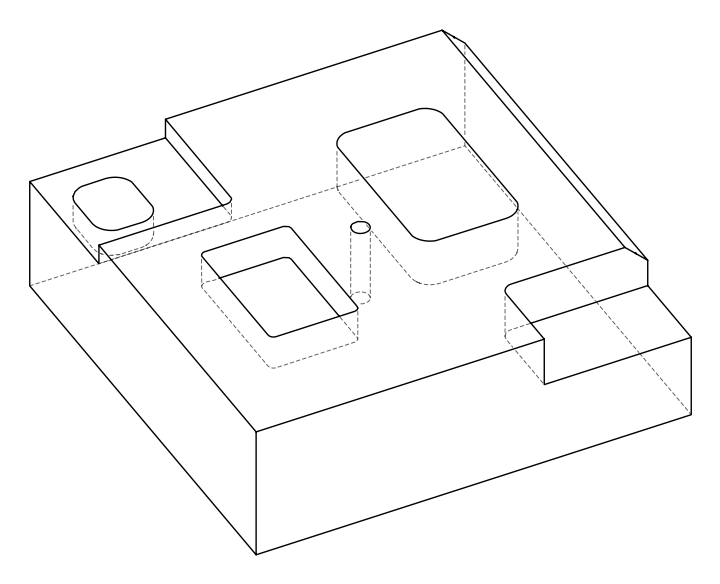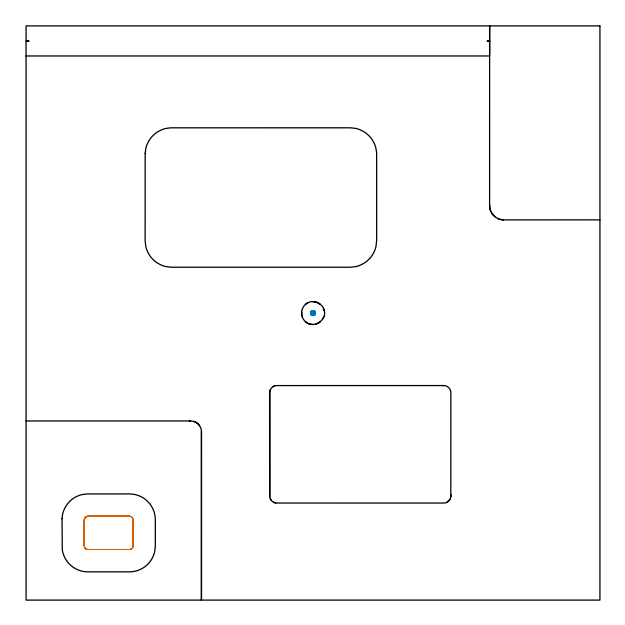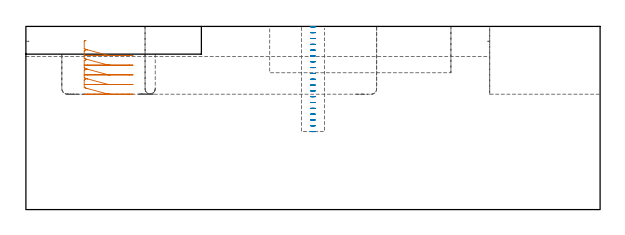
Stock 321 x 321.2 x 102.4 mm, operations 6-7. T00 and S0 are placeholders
(PLAN: 7 operations, 5 tool changes, 126.3 min)
(1 AREA_MILL | FG_CHAMFER_SURFACE | UGT0205_001 | 12.79 min | 37653 mm3)
(2 MILL_CORNER_NOTCH_RECTANGULAR | CORNER_NOTCH_RECTANGULAR | NXT0201_011 | Follow Part, ap 3, ae 75% | 24.66 min | 252156 mm3)
(3 MILL_CORNER_NOTCH_RECTANGULAR_1 | CORNER_NOTCH_RECTANGULAR_1 | NXT0201_010 | Follow Part, ap 2.5, ae 75% | 22.94 min | 152250 mm3)
(4 MILL_RECTANGULAR_POCKET | POCKET_RECTANGULAR_STRAIGHT | NXT0201_008 | Follow Part, ap 1.5, ae 75% | 53.15 min | 172074 mm3)
(5 MILL_RECTANGULAR_POCKET_1 | POCKET_RECTANGULAR_STRAIGHT_1 | NXT0201_007 | Follow Part, ap 6.25, ae 75% | 10.2 min | 374717 mm3)
(6 MILL_RECTANGULAR_POCKET_2 | POCKET_RECTANGULAR_STRAIGHT_2 | NXT0201_007 | Follow Part, ap 6.25, ae 75% | 1.56 min | 46600 mm3)
(7 MILL_BLIND_HOLE_FROM_SOLID_MATERIAL | STEP1POCKET | NXT0201_010 | Spiral | 1.03 min | 7579 mm3)
(TOOL UGT0205_001 | Chamfer Mill 20 x 3 x 45 deg. | D20 FL50 Z2)
(TOOL NXT0201_011 | ENDMILL 12mm [2P460-1200-NA 1630] | D12 FL38 Z6)
(TOOL NXT0201_010 | ENDMILL 10mm [2P460-1000-NA 1630] | D10 FL30 Z6)
(TOOL NXT0201_008 | ENDMILL 6mm [2P460-0600-NA 1630] | D6 FL26 Z6)
(TOOL NXT0201_007 | ENDMILL 25mm [R216.25-25050GCK54P 1620] | D25 R3 FL54 Z5)
(OP 6 MILL_RECTANGULAR_POCKET_2)
G17 G21 G94 G90
T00 M6
G54
G17 G0 G90 X33.567 Y46.61 S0 M3
G43 Z112.4 H1
Z94.571
G94 G1 X33.457 Y46.547 Z94.537 F250.
X33.182 Y46.318 Z94.442
X32.953 Y46.043 Z94.346
X32.776 Y45.732 Z94.25
X32.657 Y45.395 Z94.154
X32.6 Y45.042 Z94.058
Y30.158 Z90.07
X32.657 Y29.805 Z89.974
X32.776 Y29.468 Z89.878
X32.953 Y29.157 Z89.783
X33.182 Y28.882 Z89.687
X33.457 Y28.653 Z89.591
X33.768 Y28.476 Z89.495
X34.105 Y28.357 Z89.399
X34.458 Y28.3 Z89.303
X34.6 Z89.265
X46.2 Z86.157
X57.8 F500.
G3 X59.8 Y30.3 R2.
G1 Y44.9
G3 X57.8 Y46.9 R2.
G1 X34.6
G3 X32.6 Y44.9 R2.
G1 Y30.3
G3 X34.6 Y28.3 R2.
G1 X46.2
X47.2
G0 X33.567 Y46.61 Z89.157
G1 X33.457 Y46.547 Z89.123 F250.
X33.182 Y46.318 Z89.027
X32.953 Y46.043 Z88.931
X32.776 Y45.732 Z88.836
X32.657 Y45.395 Z88.74
X32.6 Y45.042 Z88.644
Y30.158 Z84.656
X32.657 Y29.805 Z84.56
X32.776 Y29.468 Z84.464
X32.953 Y29.157 Z84.368
X33.182 Y28.882 Z84.272
X33.457 Y28.653 Z84.177
X33.768 Y28.476 Z84.081
X34.105 Y28.357 Z83.985
X34.458 Y28.3 Z83.889
X34.6 Z83.851
X46.2 Z80.743
X57.8 F500.
G3 X59.8 Y30.3 R2.
G1 Y44.9
G3 X57.8 Y46.9 R2.
G1 X34.6
G3 X32.6 Y44.9 R2.
G1 Y30.3
G3 X34.6 Y28.3 R2.
G1 X46.2
X47.2
G0 X33.567 Y46.61 Z83.743
G1 X33.457 Y46.547 Z83.709 F250.
X33.182 Y46.318 Z83.613
X32.953 Y46.043 Z83.517
X32.776 Y45.732 Z83.421
X32.657 Y45.395 Z83.325
X32.6 Y45.042 Z83.23
Y30.158 Z79.242
X32.657 Y29.805 Z79.146
X32.776 Y29.468 Z79.05
X32.953 Y29.157 Z78.954
X33.182 Y28.882 Z78.858
X33.457 Y28.653 Z78.762
X33.768 Y28.476 Z78.666
X34.105 Y28.357 Z78.571
X34.458 Y28.3 Z78.475
X34.6 Z78.437
X46.2 Z75.329
X57.8 F500.
G3 X59.8 Y30.3 R2.
G1 Y44.9
G3 X57.8 Y46.9 R2.
G1 X34.6
G3 X32.6 Y44.9 R2.
G1 Y30.3
G3 X34.6 Y28.3 R2.
G1 X46.2
X47.2
G0 X33.567 Y46.61 Z78.329
G1 X33.457 Y46.547 Z78.295 F250.
X33.182 Y46.318 Z78.199
X32.953 Y46.043 Z78.103
X32.776 Y45.732 Z78.007
X32.657 Y45.395 Z77.911
X32.6 Y45.042 Z77.815
Y30.158 Z73.827
X32.657 Y29.805 Z73.732
X32.776 Y29.468 Z73.636
X32.953 Y29.157 Z73.54
X33.182 Y28.882 Z73.444
X33.457 Y28.653 Z73.348
X33.768 Y28.476 Z73.252
X34.105 Y28.357 Z73.156
X34.458 Y28.3 Z73.06
X34.6 Z73.022
X46.2 Z69.914
X57.8 F500.
G3 X59.8 Y30.3 R2.
G1 Y44.9
G3 X57.8 Y46.9 R2.
G1 X34.6
G3 X32.6 Y44.9 R2.
G1 Y30.3
G3 X34.6 Y28.3 R2.
G1 X46.2
X47.2
G0 X33.567 Y46.61 Z72.914
G1 X33.457 Y46.547 Z72.88 F250.
X33.182 Y46.318 Z72.784
X32.953 Y46.043 Z72.689
X32.776 Y45.732 Z72.593
X32.657 Y45.395 Z72.497
X32.6 Y45.042 Z72.401
Y30.158 Z68.413
X32.657 Y29.805 Z68.317
X32.776 Y29.468 Z68.221
X32.953 Y29.157 Z68.125
X33.182 Y28.882 Z68.03
X33.457 Y28.653 Z67.934
X33.768 Y28.476 Z67.838
X34.105 Y28.357 Z67.742
X34.458 Y28.3 Z67.646
X34.6 Z67.608
X46.2 Z64.5
X57.8 F500.
G3 X59.8 Y30.3 R2.
G1 Y44.9
G3 X57.8 Y46.9 R2.
G1 X34.6
G3 X32.6 Y44.9 R2.
G1 Y30.3
G3 X34.6 Y28.3 R2.
G1 X46.2
X47.2
G0 Z112.4
M5
M2
(OP 7 MILL_BLIND_HOLE_FROM_SOLID_MATERIAL)
G17 G21 G94 G90
T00 M6
G54
G17 G0 G90 X160.5 Y160.6 S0 M3
G43 Z112.4 H1
Z102.147
G94 G3 X161.134 Y161.366 R0.645 F250.
X160.238 Y161.975 R0.766
X159.125 Y160.338 R1.4
X160.238 Y161.975 R-1.4
X159.681 Y161.156 R0.7
X160.5 Y160.6 R0.7
G0 Z98.895
G3 X161.134 Y161.366 R0.645
X160.238 Y161.975 R0.766
X159.125 Y160.338 R1.4
X160.238 Y161.975 R-1.4
X159.681 Y161.156 R0.7
X160.5 Y160.6 R0.7
G0 Z95.642
G3 X161.134 Y161.366 R0.645
X160.238 Y161.975 R0.766
X159.125 Y160.338 R1.4
X160.238 Y161.975 R-1.4
X159.681 Y161.156 R0.7
X160.5 Y160.6 R0.7
G0 Z92.389
G3 X161.134 Y161.366 R0.645
X160.238 Y161.975 R0.766
X159.125 Y160.338 R1.4
X160.238 Y161.975 R-1.4
X159.681 Y161.156 R0.7
X160.5 Y160.6 R0.7
G0 Z89.137
G3 X161.134 Y161.366 R0.645
X160.238 Y161.975 R0.766
X159.125 Y160.338 R1.4
X160.238 Y161.975 R-1.4
X159.681 Y161.156 R0.7
X160.5 Y160.6 R0.7
G0 Z85.884
G3 X161.134 Y161.366 R0.645
X160.238 Y161.975 R0.766
X159.125 Y160.338 R1.4
X160.238 Y161.975 R-1.4
X159.681 Y161.156 R0.7
X160.5 Y160.6 R0.7
G0 Z82.632
G3 X161.134 Y161.366 R0.645
X160.238 Y161.975 R0.766
X159.125 Y160.338 R1.4
X160.238 Y161.975 R-1.4
X159.681 Y161.156 R0.7
X160.5 Y160.6 R0.7
G0 Z79.379
G3 X161.134 Y161.366 R0.645
X160.238 Y161.975 R0.766
X159.125 Y160.338 R1.4
X160.238 Y161.975 R-1.4
X159.681 Y161.156 R0.7
X160.5 Y160.6 R0.7
G0 Z76.126
G3 X161.134 Y161.366 R0.645
X160.238 Y161.975 R0.766
X159.125 Y160.338 R1.4
X160.238 Y161.975 R-1.4
X159.681 Y161.156 R0.7
X160.5 Y160.6 R0.7
G0 Z72.874
G3 X161.134 Y161.366 R0.645
X160.238 Y161.975 R0.766
X159.125 Y160.338 R1.4
X160.238 Y161.975 R-1.4
X159.681 Y161.156 R0.7
X160.5 Y160.6 R0.7
G0 Z69.621
G3 X161.134 Y161.366 R0.645
X160.238 Y161.975 R0.766
X159.125 Y160.338 R1.4
X160.238 Y161.975 R-1.4
X159.681 Y161.156 R0.7
X160.5 Y160.6 R0.7
G0 Z66.368
G3 X161.134 Y161.366 R0.645
X160.238 Y161.975 R0.766
X159.125 Y160.338 R1.4
X160.238 Y161.975 R-1.4
X159.681 Y161.156 R0.7
X160.5 Y160.6 R0.7
G0 Z63.116
G3 X161.134 Y161.366 R0.645
X160.238 Y161.975 R0.766
X159.125 Y160.338 R1.4
X160.238 Y161.975 R-1.4
X159.681 Y161.156 R0.7
X160.5 Y160.6 R0.7
G0 Z59.863
G3 X161.134 Y161.366 R0.645
X160.238 Y161.975 R0.766
X159.125 Y160.338 R1.4
X160.238 Y161.975 R-1.4
X159.681 Y161.156 R0.7
X160.5 Y160.6 R0.7
G0 Z56.611
G3 X161.134 Y161.366 R0.645
X160.238 Y161.975 R0.766
X159.125 Y160.338 R1.4
X160.238 Y161.975 R-1.4
X159.681 Y161.156 R0.7
X160.5 Y160.6 R0.7
G0 Z53.358
G3 X161.134 Y161.366 R0.645
X160.238 Y161.975 R0.766
X159.125 Y160.338 R1.4
X160.238 Y161.975 R-1.4
X159.681 Y161.156 R0.7
X160.5 Y160.6 R0.7
G0 Z50.105
G3 X161.134 Y161.366 R0.645
X160.238 Y161.975 R0.766
X159.125 Y160.338 R1.4
X160.238 Y161.975 R-1.4
X159.681 Y161.156 R0.7
X160.5 Y160.6 R0.7
G0 Z46.853
G3 X161.134 Y161.366 R0.645
X160.238 Y161.975 R0.766
X159.125 Y160.338 R1.4
X160.238 Y161.975 R-1.4
X159.681 Y161.156 R0.7
X160.5 Y160.6 R0.7
G0 Z43.6
G3 X161.134 Y161.366 R0.645
X160.238 Y161.975 R0.766
X159.125 Y160.338 R1.4
X160.238 Y161.975 R-1.4
X159.681 Y161.156 R0.7
X160.5 Y160.6 R0.7
G0 Z112.4
M5
M2
